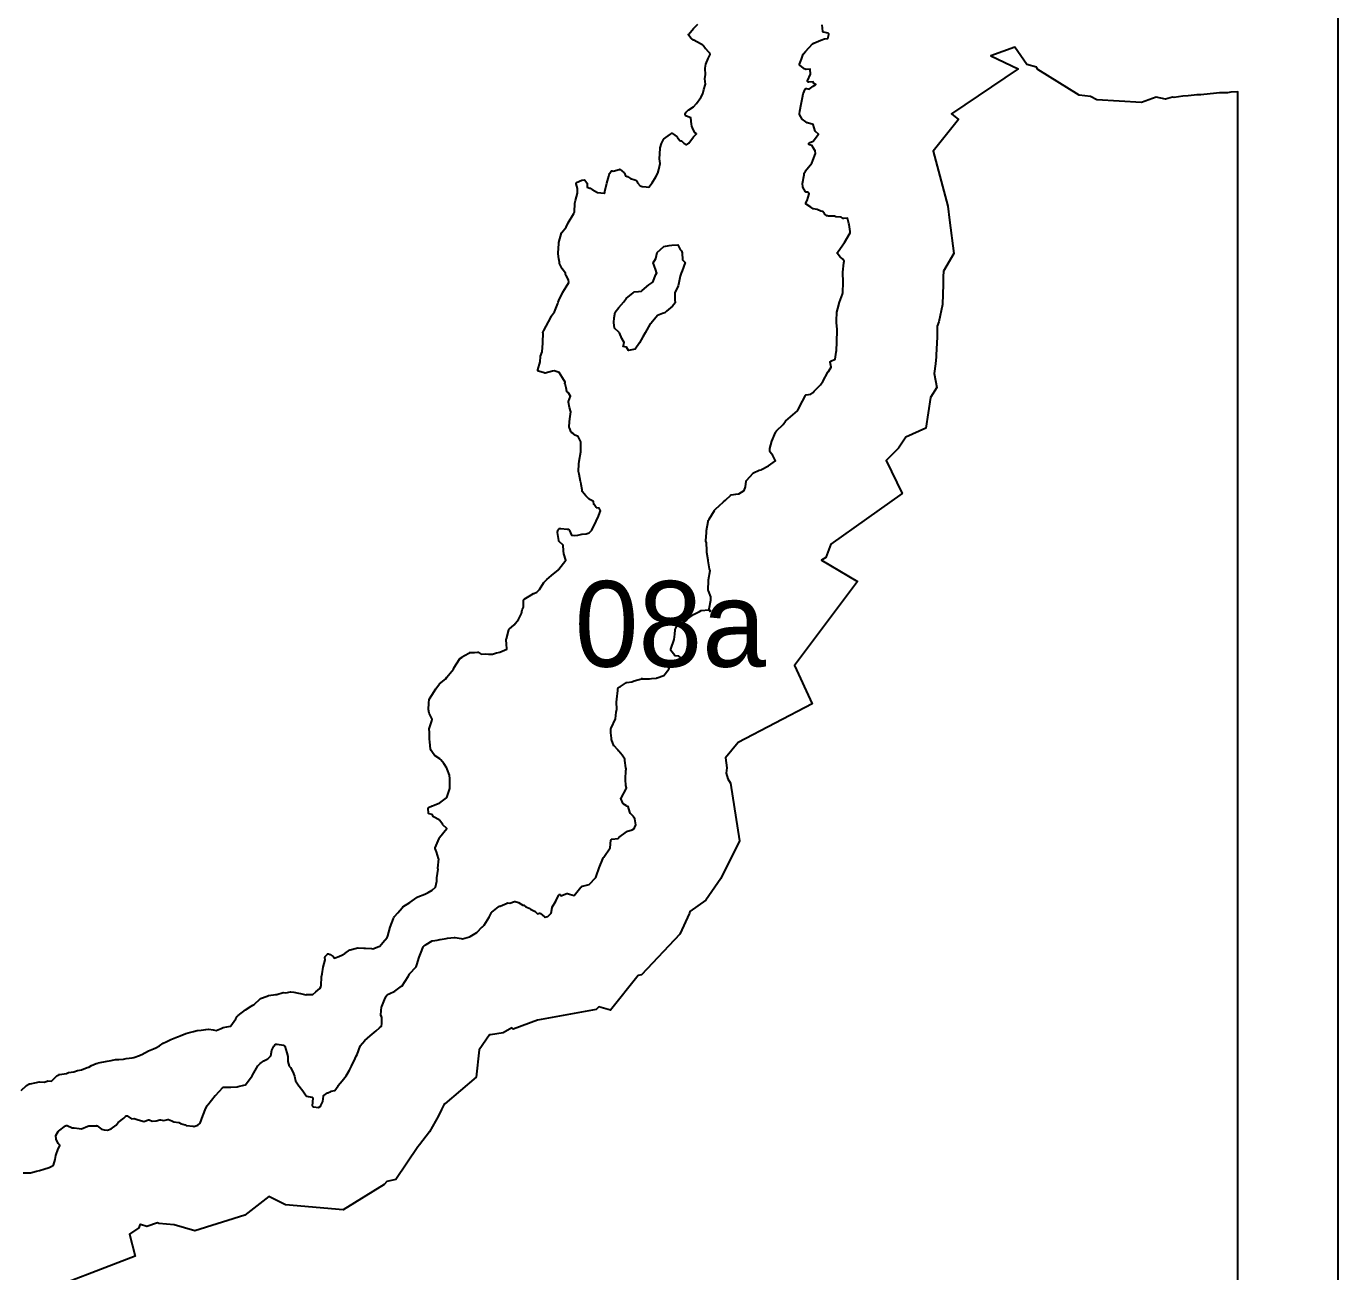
# Model space of a CAD drawing. Header units: millimetres. Extents: x 0 to 600, y 0 to 900.
# Drawn here: x 189 to 280.8, y 120.2 to 207.4 of the extents above; entities that cross this region are included whole.
import ezdxf
from ezdxf.enums import TextEntityAlignment as Align

# ---------------------------------------------------------------- set-up
doc = ezdxf.new("R2010")
doc.units = ezdxf.units.MM
doc.layers.add('CORTE', color=1, linetype='Continuous')
doc.layers.add('GRABADO', color=5, linetype='Continuous')

msp = doc.modelspace()

# ---------------------------------------------------------------- linework, layer by layer
at = {"layer": 'CORTE'}
for points in [[(280.825, 239.024), (280.825, 182.241), (280.825, 181.582), (280.825, 175.891), (280.825, 171.714), (280.825, 170.157), (280.825, 169.976), (280.825, 168.183), (280.825, 140.797), (280.825, 139.899), (280.825, 138.23), (280.825, 134.563), (280.825, 134.554), (280.825, 134.554), (280.825, 134.366), (280.825, 132.971), (280.825, 116.591)], [(188.689, 132.945), (189.057, 133.285), (189.062, 133.29), (189.069, 133.295), (189.223, 133.387), (189.228, 133.389), (189.232, 133.391), (189.242, 133.395), (189.322, 133.406), (189.765, 133.503), (189.951, 133.551), (189.96, 133.553), (189.972, 133.553), (190.295, 133.524), (190.509, 133.602), (190.514, 133.603), (190.518, 133.604), (190.526, 133.605), (190.533, 133.605), (190.8, 133.583), (191.203, 133.98), (191.209, 133.985), (191.218, 133.991), (191.319, 134.042), (191.323, 134.044), (191.33, 134.047), (191.335, 134.048), (191.38, 134.056), (191.854, 134.136), (191.994, 134.187), (191.999, 134.188), (192.003, 134.189), (192.378, 134.24), (192.627, 134.335), (192.633, 134.336), (192.898, 134.391), (193.301, 134.539), (193.411, 134.582), (193.614, 134.687), (193.616, 134.688), (193.936, 134.823), (193.94, 134.825), (194.071, 134.863), (194.074, 134.864), (194.473, 134.947), (194.695, 134.986), (194.996, 135.029), (195.296, 135.099), (195.3, 135.101), (195.312, 135.102), (195.317, 135.102), (195.529, 135.098), (195.858, 135.142), (196.044, 135.181), (196.449, 135.231), (196.56, 135.251), (196.96, 135.385), (197.071, 135.432), (197.124, 135.457), (197.59, 135.721), (197.596, 135.724), (197.944, 135.849), (198.111, 135.936), (198.356, 136.074), (198.634, 136.249), (198.833, 136.338), (199.159, 136.515), (199.163, 136.517), (199.631, 136.701), (199.632, 136.701), (199.688, 136.721), (199.806, 136.772), (199.807, 136.773), (200.208, 136.925), (200.209, 136.925), (200.373, 136.985), (200.377, 136.986), (200.745, 137.072), (201.013, 137.129), (201.017, 137.129), (201.273, 137.156), (201.6, 137.213), (201.603, 137.213), (201.803, 137.233), (201.809, 137.233), (201.814, 137.232), (202.129, 137.188), (202.132, 137.188), (202.324, 137.146), (202.679, 137.275), (202.825, 137.337), (202.832, 137.34), (203.337, 137.441), (203.349, 137.443), (203.37, 137.455), (203.707, 137.963), (203.813, 138.131), (203.816, 138.137), (203.824, 138.146), (203.828, 138.149), (203.85, 138.167), (203.876, 138.19), (203.877, 138.19), (204.375, 138.593), (204.379, 138.596), (204.791, 138.852), (204.897, 138.913), (204.898, 138.914), (204.982, 138.959), (205.415, 139.359), (205.42, 139.363), (205.427, 139.368), (205.431, 139.37), (205.436, 139.372), (205.909, 139.552), (205.958, 139.572), (205.959, 139.572), (205.986, 139.582), (205.991, 139.584), (205.998, 139.585), (206.504, 139.662), (206.51, 139.662), (206.515, 139.662), (206.578, 139.657), (207.014, 139.788), (207.02, 139.79), (207.03, 139.791), (207.036, 139.791), (207.202, 139.787), (207.546, 139.849), (207.547, 139.849), (207.556, 139.85), (207.773, 139.83), (207.778, 139.829), (208.096, 139.754), (208.227, 139.73), (208.23, 139.729), (208.599, 139.635), (208.657, 139.656), (208.661, 139.658), (208.67, 139.659), (208.676, 139.66), (208.68, 139.66), (209.097, 139.648), (209.311, 139.85), (209.592, 140.084), (209.667, 140.201), (209.675, 140.316), (209.696, 140.873), (209.696, 140.876), (209.697, 140.884), (209.745, 141.111), (209.824, 141.58), (209.824, 141.584), (209.962, 142.089), (209.945, 142.252), (209.944, 142.259), (209.945, 142.268), (209.945, 142.273), (209.947, 142.283), (209.95, 142.29), (209.953, 142.295), (209.957, 142.303), (209.962, 142.309), (210.114, 142.486), (210.116, 142.488), (210.123, 142.494), (210.133, 142.502), (210.14, 142.505), (210.15, 142.509), (210.165, 142.512), (210.18, 142.512), (210.19, 142.51), (210.196, 142.508), (210.304, 142.464), (210.31, 142.461), (210.314, 142.458), (210.518, 142.32), (210.522, 142.317), (210.525, 142.315), (210.622, 142.214), (210.671, 142.226), (210.912, 142.329), (211.183, 142.446), (211.335, 142.533), (211.699, 142.776), (211.705, 142.78), (211.714, 142.784), (212.157, 142.91), (212.251, 142.927), (212.257, 142.928), (212.266, 142.928), (212.677, 142.891), (212.773, 142.909), (212.783, 142.91), (213.201, 142.879), (213.206, 142.879), (213.301, 142.86), (213.716, 143.025), (213.719, 143.026), (213.788, 143.048), (213.992, 143.294), (213.993, 143.295), (214.297, 143.642), (214.331, 143.685), (214.355, 143.767), (214.514, 144.363), (214.515, 144.366), (214.738, 144.973), (214.776, 145.067), (214.777, 145.071), (214.782, 145.079), (214.817, 145.127), (214.819, 145.129), (215.045, 145.386), (215.344, 145.734), (215.393, 145.785), (215.396, 145.788), (215.401, 145.793), (215.88, 146.105), (216.374, 146.453), (216.397, 146.472), (216.402, 146.476), (216.412, 146.481), (216.445, 146.496), (216.446, 146.496), (216.937, 146.691), (217.168, 146.806), (217.448, 146.955), (217.686, 147.162), (217.772, 147.603), (217.776, 147.817), (217.776, 147.823), (217.88, 148.423), (217.85, 148.473), (217.847, 148.478), (217.843, 148.487), (217.84, 148.497), (217.839, 148.51), (217.907, 149.153), (217.896, 149.177), (217.894, 149.183), (217.764, 149.638), (217.664, 149.872), (217.66, 149.883), (217.658, 149.9), (217.66, 149.917), (217.663, 149.927), (217.941, 150.576), (217.949, 150.613), (217.953, 150.628), (217.962, 150.64), (218.471, 151.277), (218.19, 151.548), (218.186, 151.554), (217.969, 151.868), (217.965, 151.868), (217.962, 151.869), (217.949, 151.873), (217.94, 151.879), (217.938, 151.881), (217.884, 151.92), (217.578, 152.081), (217.573, 152.084), (217.566, 152.089), (217.557, 152.097), (217.553, 152.104), (217.446, 152.254), (217.242, 152.3), (217.231, 152.303), (217.218, 152.311), (217.21, 152.317), (217.205, 152.322), (217.201, 152.327), (217.198, 152.331), (217.194, 152.338), (217.189, 152.349), (217.188, 152.355), (217.187, 152.361), (217.16, 152.675), (217.16, 152.687), (217.163, 152.704), (217.169, 152.714), (217.173, 152.722), (217.18, 152.729), (217.185, 152.735), (217.19, 152.739), (217.194, 152.742), (217.2, 152.745), (217.46, 152.871), (217.465, 152.873), (217.587, 152.912), (217.976, 153.082), (218.45, 153.425), (218.468, 153.454), (218.677, 154.08), (218.677, 154.355), (218.687, 154.76), (218.669, 155.02), (218.496, 155.432), (218.494, 155.438), (218.489, 155.461), (218.471, 155.495), (218.274, 155.841), (218.056, 156.099), (218.015, 156.136), (217.99, 156.143), (217.983, 156.145), (217.976, 156.149), (217.654, 156.358), (217.652, 156.358), (217.64, 156.367), (217.632, 156.378), (217.429, 156.681), (217.383, 156.747), (217.346, 156.81), (217.341, 156.82), (217.338, 156.833), (217.279, 157.352), (217.269, 157.537), (217.251, 158.014), (217.244, 158.237), (217.245, 158.246), (217.246, 158.253), (217.419, 158.82), (217.451, 158.925), (217.447, 158.933), (217.423, 158.99), (217.243, 159.346), (217.241, 159.35), (217.236, 159.361), (217.185, 159.612), (217.183, 159.622), (217.219, 160.06), (217.219, 160.061), (217.245, 160.329), (217.246, 160.335), (217.248, 160.343), (217.251, 160.35), (217.254, 160.357), (217.428, 160.608), (217.697, 161.055), (217.955, 161.397), (217.958, 161.401), (217.963, 161.407), (218.403, 161.757), (218.471, 161.878), (218.472, 161.88), (218.476, 161.886), (218.933, 162.446), (218.996, 162.541), (219.356, 163.138), (219.359, 163.142), (219.365, 163.15), (219.371, 163.155), (219.538, 163.286), (219.543, 163.289), (219.715, 163.387), (220.068, 163.589), (220.072, 163.591), (220.082, 163.595), (220.096, 163.599), (220.422, 163.599), (220.619, 163.621), (220.628, 163.622), (220.636, 163.621), (220.64, 163.621), (220.646, 163.62), (220.655, 163.617), (220.662, 163.614), (220.888, 163.496), (221.149, 163.506), (221.155, 163.506), (221.384, 163.478), (221.661, 163.488), (221.962, 163.58), (221.965, 163.581), (222.173, 163.626), (222.673, 163.841), (222.644, 164.216), (222.628, 164.459), (222.626, 164.478), (222.626, 164.485), (222.627, 164.498), (222.628, 164.503), (222.629, 164.507), (222.647, 164.559), (222.816, 165.199), (222.819, 165.211), (222.829, 165.226), (222.836, 165.233), (223.188, 165.537), (223.501, 165.915), (223.693, 166.331), (223.753, 166.584), (223.754, 166.59), (223.83, 166.772), (223.851, 167.265), (223.851, 167.275), (223.857, 167.295), (223.864, 167.305), (223.87, 167.315), (223.88, 167.323), (223.885, 167.327), (224.248, 167.535), (224.552, 167.73), (224.556, 167.732), (224.767, 167.835), (224.95, 168.007), (225.269, 168.504), (225.273, 168.51), (225.463, 168.708), (225.807, 169), (226.291, 169.396), (226.315, 169.44), (226.319, 169.444), (226.801, 170.059), (226.675, 170.516), (226.636, 170.724), (226.635, 170.729), (226.621, 171.122), (226.339, 171.377), (226.335, 171.38), (226.33, 171.386), (226.321, 171.4), (226.315, 171.421), (226.315, 171.422), (226.31, 171.431), (226.305, 171.446), (226.223, 172.008), (226.223, 172.014), (226.223, 172.023), (226.237, 172.138), (226.238, 172.146), (226.242, 172.158), (226.249, 172.169), (226.32, 172.26), (226.323, 172.264), (226.33, 172.27), (226.335, 172.274), (226.346, 172.282), (226.359, 172.286), (226.369, 172.288), (226.387, 172.288), (226.395, 172.286), (226.445, 172.274), (226.904, 172.247), (226.936, 172.246), (226.944, 172.246), (226.959, 172.242), (226.965, 172.239), (226.971, 172.237), (226.977, 172.233), (227.043, 172.187), (227.047, 172.184), (227.054, 172.178), (227.061, 172.17), (227.067, 172.161), (227.07, 172.153), (227.19, 171.813), (227.422, 171.796), (227.653, 171.825), (227.934, 171.877), (227.936, 171.877), (228.238, 171.914), (228.428, 171.98), (228.612, 172.169), (228.926, 172.796), (228.958, 172.856), (229.051, 173.021), (229.237, 173.509), (229.134, 173.7), (228.976, 173.73), (228.971, 173.731), (228.965, 173.733), (228.96, 173.735), (228.949, 173.741), (228.938, 173.751), (228.934, 173.756), (228.779, 173.961), (228.777, 173.964), (228.77, 173.974), (228.766, 173.989), (228.74, 174.163), (228.536, 174.285), (228.428, 174.351), (228.421, 174.356), (228.204, 174.562), (228.2, 174.565), (227.959, 174.858), (227.955, 174.864), (227.949, 174.876), (227.946, 174.885), (227.945, 174.892), (227.937, 174.981), (227.873, 175.367), (227.844, 175.547), (227.837, 175.583), (227.727, 176.082), (227.684, 176.277), (227.683, 176.279), (227.682, 176.29), (227.718, 176.787), (227.718, 176.789), (227.746, 176.992), (227.746, 176.993), (227.847, 177.658), (227.85, 177.685), (227.85, 178.332), (227.843, 178.347), (227.675, 178.728), (227.392, 178.85), (227.383, 178.855), (227.373, 178.863), (227.369, 178.867), (227.312, 178.933), (227.202, 179.01), (227.194, 179.016), (227.185, 179.027), (227.181, 179.033), (227.178, 179.039), (227.054, 179.337), (227.053, 179.34), (227.048, 179.355), (227.048, 179.368), (227.067, 179.771), (227.1, 180.132), (227.1, 180.134), (227.147, 180.456), (227.069, 180.744), (227.068, 180.745), (226.981, 181.138), (226.98, 181.146), (226.98, 181.164), (226.983, 181.177), (227.125, 181.554), (226.965, 181.795), (226.897, 181.84), (226.886, 181.849), (226.877, 181.862), (226.875, 181.865), (226.872, 181.87), (226.868, 181.882), (226.828, 182.139), (226.747, 182.41), (226.745, 182.416), (226.743, 182.434), (226.753, 182.525), (226.56, 182.824), (226.559, 182.825), (226.344, 183.197), (226.343, 183.199), (226.338, 183.207), (225.981, 183.325), (225.877, 183.291), (225.873, 183.29), (225.349, 183.169), (225.337, 183.168), (225.324, 183.169), (225.309, 183.172), (225.298, 183.178), (224.884, 183.295), (224.872, 183.3), (224.858, 183.309), (224.844, 183.323), (224.837, 183.339), (224.835, 183.346), (224.832, 183.358), (224.832, 183.373), (224.834, 183.384), (224.999, 183.947), (225.029, 184.333), (225.031, 184.34), (225.032, 184.346), (225.141, 184.644), (225.204, 185.253), (225.201, 185.32), (225.201, 185.322), (225.21, 185.948), (225.2, 186.01), (225.2, 186.024), (225.203, 186.039), (225.207, 186.049), (225.258, 186.146), (225.258, 186.147), (225.595, 186.745), (225.789, 187.157), (225.792, 187.163), (225.795, 187.167), (226.003, 187.443), (226.234, 188.027), (226.267, 188.124), (226.307, 188.242), (226.308, 188.246), (226.598, 188.83), (226.6, 188.833), (226.837, 189.196), (227.005, 189.507), (226.997, 189.695), (226.833, 190.002), (226.791, 190.1), (226.789, 190.105), (226.777, 190.15), (226.548, 190.451), (226.543, 190.458), (226.369, 190.846), (226.365, 190.855), (226.363, 190.868), (226.355, 190.934), (226.306, 191.167), (226.305, 191.17), (226.263, 191.509), (226.262, 191.512), (226.26, 191.571), (226.26, 191.575), (226.303, 192.218), (226.303, 192.221), (226.312, 192.278), (226.314, 192.294), (226.315, 192.299), (226.511, 192.985), (226.513, 192.99), (226.515, 192.995), (226.519, 193.003), (226.524, 193.009), (226.837, 193.375), (226.972, 193.688), (226.974, 193.692), (227.359, 194.341), (227.363, 194.347), (227.395, 194.384), (227.403, 194.431), (227.442, 195.048), (227.442, 195.055), (227.49, 195.248), (227.615, 195.75), (227.625, 196.096), (227.52, 196.414), (227.518, 196.421), (227.517, 196.435), (227.518, 196.444), (227.519, 196.452), (227.522, 196.462), (227.526, 196.471), (227.533, 196.482), (227.543, 196.492), (227.553, 196.499), (227.56, 196.502), (227.919, 196.668), (227.93, 196.672), (228.077, 196.689), (228.086, 196.689), (228.1, 196.687), (228.112, 196.683), (228.123, 196.677), (228.132, 196.669), (228.137, 196.665), (228.14, 196.661), (228.274, 196.482), (228.277, 196.478), (228.284, 196.465), (228.288, 196.456), (228.29, 196.445), (228.3, 196.168), (228.493, 196.111), (228.501, 196.108), (228.646, 196.023), (228.647, 196.023), (229.009, 195.809), (229.011, 195.808), (229.484, 195.762), (229.488, 195.762), (229.499, 195.76), (229.506, 195.756), (229.51, 195.754), (229.527, 195.773), (229.538, 195.877), (229.538, 195.881), (229.662, 196.453), (229.663, 196.456), (229.817, 196.952), (229.866, 197.146), (229.867, 197.153), (229.874, 197.169), (229.981, 197.302), (229.987, 197.309), (229.997, 197.316), (230.008, 197.323), (230.027, 197.328), (230.043, 197.328), (230.051, 197.327), (230.055, 197.326), (230.116, 197.311), (230.536, 197.426), (230.542, 197.428), (230.557, 197.43), (230.564, 197.43), (230.573, 197.429), (230.585, 197.426), (230.595, 197.422), (230.601, 197.418), (230.608, 197.414), (230.711, 197.321), (230.881, 197.186), (230.889, 197.179), (230.895, 197.171), (230.899, 197.164), (230.902, 197.158), (230.976, 196.974), (231.107, 196.938), (231.112, 196.936), (231.119, 196.933), (231.338, 196.796), (231.628, 196.691), (231.632, 196.69), (231.743, 196.636), (231.749, 196.633), (231.757, 196.627), (231.766, 196.619), (231.77, 196.613), (231.775, 196.604), (231.823, 196.476), (232.009, 196.284), (232.148, 196.233), (232.421, 196.193), (232.616, 196.188), (232.841, 196.478), (233.11, 196.902), (233.246, 197.156), (233.314, 197.428), (233.4, 197.828), (233.369, 198.168), (233.368, 198.174), (233.389, 198.521), (233.395, 198.915), (233.396, 198.923), (233.398, 198.931), (233.502, 199.233), (233.503, 199.237), (233.632, 199.514), (233.635, 199.519), (233.637, 199.523), (233.64, 199.527), (233.643, 199.529), (233.648, 199.535), (234.124, 199.901), (234.174, 199.942), (234.181, 199.948), (234.197, 199.956), (234.214, 199.959), (234.225, 199.959), (234.241, 199.957), (234.258, 199.949), (234.265, 199.944), (234.585, 199.694), (234.59, 199.689), (234.596, 199.683), (234.784, 199.438), (234.859, 199.429), (234.866, 199.428), (234.879, 199.424), (234.885, 199.421), (234.892, 199.417), (234.897, 199.413), (235.07, 199.271), (235.214, 199.158), (235.253, 199.141), (235.403, 199.265), (235.73, 199.7), (235.733, 199.704), (235.736, 199.707), (235.944, 199.905), (235.842, 199.993), (235.836, 200), (235.831, 200.007), (235.828, 200.011), (235.721, 200.212), (235.62, 200.442), (235.616, 200.451), (235.594, 200.592), (235.552, 201.023), (235.237, 201.146), (235.226, 201.151), (235.215, 201.16), (235.208, 201.168), (235.202, 201.177), (235.175, 201.226), (235.155, 201.261), (235.152, 201.268), (235.147, 201.282), (235.146, 201.297), (235.147, 201.311), (235.152, 201.326), (235.201, 201.418), (235.207, 201.427), (235.215, 201.435), (235.397, 201.593), (235.402, 201.596), (235.74, 201.806), (235.947, 202.038), (236.247, 202.454), (236.38, 202.713), (236.465, 203.006), (236.58, 203.386), (236.527, 203.755), (236.526, 203.76), (236.526, 203.769), (236.527, 203.775), (236.575, 204.079), (236.557, 204.498), (236.557, 204.504), (236.557, 204.51), (236.602, 204.783), (236.603, 204.791), (236.765, 205.191), (236.767, 205.194), (236.909, 205.469), (236.874, 205.561), (236.793, 205.644), (236.792, 205.644), (236.591, 205.863), (236.588, 205.867), (236.414, 206.109), (236.345, 206.175), (236.3, 206.179), (236.294, 206.18), (236.287, 206.182), (236.278, 206.186), (235.96, 206.366), (235.754, 206.466), (235.749, 206.469), (235.746, 206.471), (235.587, 206.584), (235.579, 206.591), (235.409, 206.808), (235.407, 206.811), (235.401, 206.821), (235.396, 206.836), (235.395, 206.844), (235.394, 206.853), (235.395, 206.862), (235.396, 206.871), (235.399, 206.881), (235.401, 206.884), (235.406, 206.894), (235.732, 207.293), (235.734, 207.296), (236.046, 207.6)], [(273.825, 119.658), (273.825, 121.315), (273.825, 125.158), (273.825, 127.059), (273.825, 127.068), (273.825, 128.059), (273.825, 129.061), (273.825, 130.393), (273.825, 148.957), (273.825, 150.538), (273.825, 150.748), (273.825, 150.761), (273.825, 154.918), (273.825, 156.809), (273.825, 157.827), (273.825, 188.864), (273.825, 190.896), (273.825, 191.102), (273.825, 192.866), (273.825, 197.599), (273.825, 202.86), (273.333, 202.84), (273.117, 202.794), (272.556, 202.794), (272.339, 202.751), (271.245, 202.645), (270.955, 202.637), (270.775, 202.632), (270.364, 202.576), (269.972, 202.562), (269.374, 202.459), (269.267, 202.469), (268.771, 202.341), (268.113, 202.474), (267.094, 202.115), (263.969, 202.303), (263.514, 202.521), (262.716, 202.611), (259.834, 204.425), (259.739, 204.582), (259.062, 204.768), (258.224, 205.976), (256.554, 205.364), (258.455, 204.475), (253.785, 201.323), (254.283, 200.914), (252.499, 198.689), (253.545, 194.859), (253.648, 193.869), (253.945, 191.529), (253.24, 190.307), (253.236, 190.262), (253.206, 189.954), (253.215, 189.675), (253.216, 189.397), (253.172, 187.959), (252.916, 186.759), (252.801, 186.444), (252.793, 185.825), (252.764, 185.133), (252.754, 184.974), (252.728, 184.313), (252.684, 183.808), (252.581, 183.128), (252.769, 182.143), (252.329, 181.461), (252.003, 179.305), (250.587, 178.673), (250.088, 177.901), (249.229, 177.046), (250.346, 174.743), (245.342, 171.179), (244.995, 170.257), (244.691, 170.069), (247.213, 168.564), (242.796, 162.695), (244.038, 160.009), (238.862, 157.311), (237.977, 156.223), (238.066, 155.534), (238.027, 155.149), (238.131, 154.758), (238.321, 154.452), (238.964, 150.41), (237.65, 147.775), (236.61, 146.253), (235.489, 145.47), (235.451, 145.353), (234.775, 143.891), (232.089, 141.034), (231.869, 140.983), (229.926, 138.564), (229.116, 138.8), (228.933, 138.62), (224.832, 137.856), (223.111, 137.234), (223.022, 137.319), (222.426, 136.98), (221.527, 136.841), (221.469, 136.825), (220.748, 135.774), (220.518, 133.882), (218.326, 132.013), (218.299, 131.989), (218.112, 131.617), (217.901, 131.155), (217.263, 130.053), (216.555, 129.139), (216.436, 129.005), (214.913, 126.702), (214.279, 126.566), (214.085, 126.358), (211.221, 124.579), (207.178, 124.929), (206.028, 125.518), (204.341, 124.218), (200.848, 123.116), (199.395, 123.537), (198.323, 123.638), (198.227, 123.685), (197.481, 123.422), (197.032, 123.554), (196.992, 123.54), (196.923, 123.314), (196.275, 122.874), (196.664, 121.341), (189.503, 118.578)]]:
    msp.add_lwpolyline(points, dxfattribs=at)
at = {"layer": 'GRABADO'}
for points in [[(280.825, 212.226), (280.825, 204.797), (280.825, 204.049), (280.825, 197.599), (280.825, 192.866), (280.825, 191.102), (280.825, 190.896), (280.825, 188.864), (280.825, 157.827), (280.825, 156.809), (280.825, 154.918), (280.825, 150.761), (280.825, 150.748), (280.825, 150.748), (280.825, 150.538), (280.825, 148.957), (280.825, 130.393), (280.825, 129.061), (280.825, 128.059), (280.825, 127.068), (280.825, 127.059), (280.825, 127.059), (280.825, 125.158), (280.825, 121.315), (280.825, 119.658)], [(188.834, 127.177), (189.261, 127.163), (189.329, 127.163), (189.764, 127.292), (189.767, 127.293), (189.977, 127.336), (190.283, 127.424), (190.644, 127.538), (190.789, 127.614), (190.949, 127.722), (191.067, 128.108), (191.121, 128.386), (191.122, 128.391), (191.28, 128.844), (191.282, 128.849), (191.399, 129.074), (191.381, 129.15), (191.303, 129.213), (191.3, 129.215), (191.292, 129.223), (191.286, 129.232), (191.285, 129.235), (191.137, 129.532), (191.134, 129.54), (191.132, 129.547), (191.131, 129.553), (191.115, 129.756), (191.115, 129.767), (191.117, 129.775), (191.119, 129.784), (191.124, 129.794), (191.287, 130.077), (191.289, 130.08), (191.293, 130.086), (191.301, 130.094), (191.306, 130.097), (191.789, 130.459), (191.792, 130.461), (191.834, 130.485), (191.84, 130.489), (191.85, 130.493), (191.855, 130.494), (191.861, 130.496), (191.869, 130.496), (191.875, 130.496), (191.884, 130.496), (191.891, 130.494), (191.897, 130.493), (191.903, 130.49), (192.267, 130.332), (192.398, 130.325), (192.401, 130.325), (192.745, 130.285), (192.747, 130.285), (192.911, 130.254), (193.348, 130.438), (193.351, 130.44), (193.42, 130.463), (193.428, 130.465), (193.434, 130.466), (193.438, 130.466), (193.91, 130.466), (193.952, 130.475), (193.958, 130.476), (193.962, 130.476), (193.97, 130.476), (193.978, 130.475), (193.984, 130.474), (193.991, 130.472), (193.998, 130.468), (194.006, 130.464), (194.01, 130.461), (194.305, 130.232), (194.5, 130.173), (194.724, 130.162), (194.975, 130.248), (195.325, 130.508), (195.48, 130.691), (195.861, 131.011), (196.004, 131.15), (196.008, 131.154), (196.016, 131.159), (196.022, 131.163), (196.026, 131.165), (196.031, 131.167), (196.041, 131.17), (196.05, 131.171), (196.056, 131.171), (196.063, 131.17), (196.069, 131.17), (196.077, 131.168), (196.085, 131.165), (196.091, 131.162), (196.095, 131.16), (196.4, 130.962), (196.573, 130.978), (196.578, 130.978), (196.588, 130.978), (196.596, 130.976), (196.877, 130.894), (197.123, 130.822), (197.282, 130.775), (197.602, 130.888), (197.606, 130.889), (197.613, 130.89), (197.622, 130.891), (197.627, 130.891), (197.635, 130.89), (197.643, 130.889), (197.651, 130.886), (197.843, 130.798), (198.135, 130.807), (198.4, 130.888), (198.405, 130.889), (198.41, 130.89), (198.419, 130.89), (198.426, 130.89), (198.431, 130.889), (198.667, 130.844), (198.947, 130.917), (198.954, 130.919), (198.964, 130.919), (198.976, 130.919), (198.986, 130.916), (198.991, 130.914), (199.224, 130.815), (199.376, 130.741), (199.725, 130.693), (199.73, 130.692), (199.74, 130.689), (199.747, 130.687), (199.754, 130.683), (199.759, 130.68), (199.83, 130.628), (200.161, 130.524), (200.245, 130.494), (200.249, 130.492), (200.259, 130.486), (200.707, 130.444), (200.715, 130.443), (200.721, 130.441), (200.761, 130.429), (201.052, 130.52), (201.221, 130.65), (201.402, 131.16), (201.402, 131.161), (201.608, 131.698), (201.61, 131.702), (201.696, 131.875), (201.699, 131.881), (201.705, 131.889), (201.749, 131.941), (202.265, 132.578), (202.268, 132.581), (202.271, 132.586), (202.281, 132.598), (202.282, 132.598), (202.798, 133.157), (202.804, 133.162), (202.812, 133.168), (202.82, 133.173), (202.829, 133.176), (202.834, 133.178), (202.841, 133.179), (202.85, 133.18), (202.854, 133.18), (203.266, 133.163), (203.37, 133.17), (203.807, 133.199), (203.881, 133.216), (204.26, 133.304), (204.376, 133.338), (204.849, 133.967), (204.878, 134.019), (205.239, 134.659), (205.242, 134.663), (205.248, 134.671), (205.418, 134.824), (205.421, 134.826), (205.67, 135.008), (205.946, 135.161), (206.166, 135.354), (206.235, 135.751), (206.235, 135.755), (206.238, 135.765), (206.24, 135.769), (206.36, 136.039), (206.362, 136.044), (206.367, 136.052), (206.454, 136.161), (206.456, 136.164), (206.465, 136.172), (206.475, 136.179), (206.48, 136.181), (206.487, 136.184), (206.495, 136.186), (206.5, 136.187), (206.505, 136.188), (206.591, 136.192), (206.601, 136.192), (207.052, 136.102), (207.058, 136.101), (207.061, 136.1), (207.069, 136.097), (207.075, 136.092), (207.089, 136.084), (207.094, 136.079), (207.098, 136.076), (207.116, 136.056), (207.122, 136.048), (207.126, 136.04), (207.128, 136.034), (207.285, 135.58), (207.286, 135.576), (207.341, 135.328), (207.342, 135.321), (207.358, 134.963), (207.449, 134.653), (207.528, 134.541), (207.529, 134.54), (207.621, 134.396), (207.624, 134.392), (207.748, 134.125), (207.749, 134.123), (207.82, 133.95), (207.821, 133.943), (207.892, 133.611), (208.108, 133.273), (208.119, 133.259), (208.132, 133.247), (208.136, 133.243), (208.399, 132.925), (208.638, 132.576), (208.642, 132.568), (208.644, 132.564), (208.647, 132.555), (208.649, 132.542), (208.649, 132.532), (209.034, 132.467), (209.045, 132.465), (209.055, 132.459), (209.064, 132.454), (209.07, 132.448), (209.075, 132.444), (209.08, 132.438), (209.083, 132.433), (209.085, 132.428), (209.09, 132.418), (209.094, 132.401), (209.094, 132.391), (209.057, 131.866), (209.104, 131.807), (209.147, 131.785), (209.506, 131.754), (209.601, 131.813), (209.668, 131.885), (209.803, 132.165), (209.841, 132.545), (209.842, 132.55), (209.844, 132.559), (209.848, 132.568), (209.85, 132.573), (209.853, 132.577), (209.857, 132.582), (209.861, 132.588), (209.868, 132.595), (210.131, 132.781), (210.136, 132.784), (210.139, 132.786), (210.348, 132.879), (210.353, 132.88), (210.359, 132.882), (210.649, 132.943), (210.868, 133.275), (210.871, 133.279), (211.159, 133.604), (211.441, 133.968), (211.673, 134.369), (211.799, 134.646), (211.8, 134.648), (212.067, 135.176), (212.137, 135.345), (212.193, 135.468), (212.407, 136.038), (212.41, 136.044), (212.415, 136.052), (212.418, 136.056), (212.729, 136.437), (212.734, 136.442), (213.099, 136.761), (213.101, 136.763), (213.261, 136.884), (213.526, 137.115), (213.756, 137.315), (213.756, 137.316), (213.898, 137.437), (213.921, 137.622), (213.921, 138.075), (213.863, 138.189), (213.861, 138.192), (213.858, 138.201), (213.855, 138.21), (213.854, 138.219), (213.854, 138.227), (213.911, 138.791), (213.911, 138.8), (213.916, 138.814), (214.121, 139.293), (214.198, 139.505), (214.2, 139.511), (214.205, 139.52), (214.208, 139.525), (214.211, 139.529), (214.3, 139.634), (214.306, 139.64), (214.313, 139.645), (214.32, 139.649), (214.436, 139.702), (214.838, 139.896), (215.302, 140.236), (215.343, 140.27), (215.781, 140.908), (215.854, 141.077), (215.856, 141.081), (215.862, 141.091), (215.867, 141.097), (216.32, 141.606), (216.374, 141.737), (216.536, 142.281), (216.536, 142.284), (216.719, 142.745), (216.81, 142.985), (216.812, 142.99), (216.815, 142.995), (216.82, 143.001), (216.824, 143.006), (216.917, 143.099), (216.922, 143.103), (216.926, 143.106), (216.931, 143.109), (216.938, 143.112), (217.029, 143.148), (217.451, 143.411), (217.457, 143.415), (217.466, 143.418), (217.471, 143.419), (217.477, 143.421), (217.809, 143.469), (217.996, 143.51), (217.998, 143.511), (218.418, 143.584), (218.421, 143.585), (218.529, 143.596), (218.994, 143.645), (219.057, 143.648), (219.063, 143.648), (219.069, 143.647), (219.48, 143.574), (219.576, 143.564), (220.068, 143.698), (220.069, 143.698), (220.076, 143.7), (220.083, 143.7), (220.107, 143.714), (220.58, 144.009), (220.959, 144.398), (220.962, 144.401), (221.093, 144.51), (221.443, 145.075), (221.608, 145.404), (221.611, 145.41), (221.615, 145.414), (221.618, 145.418), (221.623, 145.424), (222.094, 145.793), (222.097, 145.795), (222.155, 145.832), (222.16, 145.836), (222.169, 145.84), (222.206, 145.853), (222.689, 146.061), (222.695, 146.063), (222.705, 146.066), (222.715, 146.067), (222.721, 146.067), (222.894, 146.057), (223.215, 146.174), (223.221, 146.176), (223.234, 146.179), (223.246, 146.179), (223.255, 146.178), (223.264, 146.176), (223.489, 146.093), (223.494, 146.091), (223.499, 146.088), (223.784, 145.912), (223.843, 145.915), (223.849, 145.915), (223.858, 145.914), (223.866, 145.912), (223.873, 145.909), (223.886, 145.902), (223.895, 145.895), (223.998, 145.797), (224.24, 145.7), (224.246, 145.698), (224.253, 145.693), (224.258, 145.69), (224.328, 145.629), (224.618, 145.499), (224.627, 145.494), (224.634, 145.488), (224.829, 145.296), (224.962, 145.344), (224.966, 145.345), (224.973, 145.347), (224.982, 145.348), (224.991, 145.348), (225.003, 145.346), (225.012, 145.344), (225.019, 145.341), (225.027, 145.336), (225.033, 145.332), (225.301, 145.099), (225.347, 145.072), (225.54, 145.108), (225.785, 145.35), (225.85, 145.749), (225.854, 145.762), (225.858, 145.771), (226.104, 146.186), (226.227, 146.457), (226.228, 146.459), (226.312, 146.62), (226.314, 146.624), (226.322, 146.635), (226.329, 146.642), (226.334, 146.646), (226.34, 146.65), (226.349, 146.655), (226.364, 146.659), (226.378, 146.661), (226.393, 146.659), (226.401, 146.657), (226.408, 146.655), (226.418, 146.649), (226.428, 146.642), (226.437, 146.633), (226.444, 146.623), (226.449, 146.611), (226.461, 146.57), (226.879, 146.72), (226.888, 146.722), (226.897, 146.723), (226.909, 146.723), (227.057, 146.691), (227.06, 146.69), (227.397, 146.592), (227.86, 147.168), (227.861, 147.17), (227.89, 147.202), (227.893, 147.206), (227.902, 147.213), (227.954, 147.246), (227.96, 147.25), (227.965, 147.251), (227.971, 147.253), (228.43, 147.362), (228.898, 147.859), (228.922, 147.912), (229.126, 148.537), (229.395, 149.168), (229.426, 149.234), (229.427, 149.238), (229.433, 149.249), (229.441, 149.258), (229.458, 149.274), (229.9, 149.927), (229.964, 150.471), (229.966, 150.479), (229.972, 150.494), (229.981, 150.507), (229.987, 150.513), (229.992, 150.517), (229.996, 150.52), (230.001, 150.523), (230.011, 150.528), (230.02, 150.53), (230.027, 150.532), (230.459, 150.572), (230.5, 150.605), (230.508, 150.623), (230.51, 150.63), (230.518, 150.641), (230.524, 150.649), (231.038, 151.058), (231.042, 151.061), (231.049, 151.066), (231.059, 151.069), (231.44, 151.181), (231.552, 151.259), (231.599, 151.327), (231.698, 151.527), (231.63, 151.957), (231.593, 152.016), (231.591, 152.02), (231.545, 152.117), (231.323, 152.325), (231.319, 152.331), (231.314, 152.337), (231.309, 152.348), (231.213, 152.657), (231.168, 152.811), (231.055, 152.847), (231.045, 152.852), (231.04, 152.856), (230.817, 153.017), (230.815, 153.019), (230.804, 153.028), (230.797, 153.038), (230.794, 153.044), (230.666, 153.341), (230.662, 153.348), (230.659, 153.363), (230.659, 153.373), (230.659, 153.384), (230.662, 153.394), (230.665, 153.403), (231.018, 154.065), (231.02, 154.068), (231.023, 154.074), (231.027, 154.078), (231.05, 154.103), (231.056, 154.131), (231.012, 154.294), (231.01, 154.3), (230.976, 154.705), (230.974, 154.713), (230.98, 154.768), (231.009, 155.315), (231.009, 155.317), (231.021, 155.437), (231.021, 155.438), (231.018, 155.449), (231.017, 155.454), (231.009, 155.528), (230.928, 156.039), (230.928, 156.129), (230.739, 156.424), (230.502, 156.705), (230.499, 156.709), (230.467, 156.759), (230.437, 156.796), (230.186, 157.061), (230.182, 157.064), (230.173, 157.077), (230.001, 157.515), (229.998, 157.525), (229.996, 157.536), (229.996, 157.548), (230.009, 157.607), (229.963, 157.979), (229.946, 158.21), (229.946, 158.245), (229.949, 158.256), (229.967, 158.311), (229.969, 158.316), (230.276, 158.95), (230.324, 159.419), (230.368, 159.629), (230.339, 160.122), (230.339, 160.129), (230.34, 160.134), (230.367, 160.328), (230.439, 160.952), (230.433, 161.009), (230.433, 161.018), (230.434, 161.027), (230.437, 161.039), (230.442, 161.048), (230.443, 161.051), (230.498, 161.143), (230.503, 161.15), (230.51, 161.157), (230.514, 161.161), (230.523, 161.167), (230.625, 161.213), (231.043, 161.498), (231.047, 161.501), (231.058, 161.507), (231.071, 161.51), (231.416, 161.551), (231.581, 161.614), (231.584, 161.615), (232.102, 161.769), (232.108, 161.771), (232.121, 161.773), (232.139, 161.771), (232.143, 161.769), (232.647, 161.769), (232.653, 161.768), (232.655, 161.768), (232.788, 161.782), (233.152, 161.811), (233.179, 161.826), (233.182, 161.828), (233.186, 161.829), (233.652, 161.999), (234.011, 162.44), (234.149, 162.816), (234.151, 162.826), (234.161, 162.84), (234.168, 162.849), (234.177, 162.855), (234.183, 162.859), (234.194, 162.865), (234.203, 162.867), (234.207, 162.868), (234.212, 162.869), (234.508, 162.894), (234.7, 163.035), (234.705, 163.038), (234.882, 163.13), (234.829, 163.245), (234.713, 163.34), (234.47, 163.365), (234.466, 163.365), (234.456, 163.367), (234.445, 163.372), (234.44, 163.375), (234.436, 163.377), (234.431, 163.381), (234.424, 163.388), (234.159, 163.735), (234.154, 163.742), (234.148, 163.755), (234.145, 163.763), (234.143, 163.774), (234.142, 163.782), (234.142, 163.796), (234.143, 163.805), (234.145, 163.813), (234.147, 163.819), (234.149, 163.823), (234.151, 163.828), (234.396, 164.502), (234.434, 164.876), (234.46, 165.188), (234.461, 165.197), (234.466, 165.209), (234.676, 165.621), (234.679, 165.627), (234.685, 165.634), (234.691, 165.642), (234.703, 165.651), (234.713, 165.656), (234.72, 165.659), (235.098, 165.764), (235.217, 165.845), (235.299, 165.929), (235.303, 165.933), (235.736, 166.262), (235.74, 166.267), (236.15, 166.475), (236.151, 166.476), (236.282, 166.537), (236.29, 166.54), (236.3, 166.542), (236.304, 166.542), (236.787, 166.592), (236.795, 166.593), (236.808, 166.592), (236.819, 166.589), (236.825, 166.586), (236.829, 166.585), (236.839, 166.579), (236.851, 166.569), (236.863, 166.552), (236.867, 166.539), (236.869, 166.533), (236.879, 166.475), (236.934, 166.548), (236.858, 166.593), (236.853, 166.596), (236.846, 166.602), (236.835, 166.616), (236.83, 166.627), (236.826, 166.637), (236.824, 166.651), (236.824, 166.66), (236.825, 166.667), (236.945, 167.271), (236.945, 167.497), (236.789, 167.922), (236.783, 167.93), (236.778, 167.938), (236.775, 167.945), (236.773, 167.95), (236.771, 167.961), (236.77, 167.972), (236.793, 168.647), (236.788, 168.673), (236.786, 168.68), (236.786, 168.694), (236.787, 168.7), (236.894, 169.339), (236.854, 169.442), (236.852, 169.448), (236.851, 169.455), (236.766, 170.027), (236.764, 170.033), (236.764, 170.049), (236.765, 170.051), (236.762, 170.062), (236.762, 170.064), (236.666, 170.599), (236.665, 170.605), (236.662, 170.735), (236.656, 171.279), (236.607, 171.402), (236.604, 171.409), (236.601, 171.424), (236.601, 171.434), (236.644, 171.975), (236.642, 172.129), (236.643, 172.134), (236.643, 172.137), (236.76, 172.777), (236.77, 172.834), (236.772, 172.842), (236.774, 172.848), (236.777, 172.855), (236.832, 172.941), (237.201, 173.553), (237.203, 173.556), (237.208, 173.563), (237.299, 173.662), (237.301, 173.664), (237.536, 173.875), (237.831, 174.14), (237.988, 174.265), (238.35, 174.623), (238.352, 174.625), (238.361, 174.633), (238.374, 174.639), (238.385, 174.643), (238.701, 174.693), (238.9, 174.717), (239.283, 174.954), (239.375, 175.198), (239.433, 175.608), (239.434, 175.616), (239.438, 175.627), (239.441, 175.632), (239.446, 175.642), (239.451, 175.648), (239.917, 176.168), (239.92, 176.171), (239.927, 176.177), (239.936, 176.183), (240.337, 176.362), (240.343, 176.364), (240.467, 176.398), (240.502, 176.416), (240.977, 176.664), (241.465, 177.012), (241.283, 177.388), (241.103, 177.638), (241.099, 177.643), (241.092, 177.657), (241.09, 177.67), (241.089, 177.678), (241.089, 177.886), (241.218, 178.397), (241.219, 178.402), (241.47, 179.013), (241.473, 179.02), (241.538, 179.116), (241.543, 179.122), (242.005, 179.572), (242.177, 179.809), (242.181, 179.814), (242.188, 179.821), (242.537, 180.108), (243.009, 180.51), (243.043, 180.563), (243.366, 181.188), (243.565, 181.601), (243.568, 181.607), (243.573, 181.613), (243.58, 181.62), (243.585, 181.624), (243.594, 181.631), (243.604, 181.635), (243.61, 181.637), (243.617, 181.639), (243.943, 181.682), (244.102, 181.813), (244.185, 181.901), (244.618, 182.333), (244.779, 182.582), (245.135, 183.239), (245.139, 183.245), (245.143, 183.25), (245.175, 183.285), (245.369, 183.584), (245.304, 183.921), (245.303, 183.928), (245.303, 183.937), (245.304, 183.942), (245.306, 183.954), (245.311, 183.965), (245.314, 183.972), (245.32, 183.98), (245.331, 183.992), (245.343, 183.999), (245.346, 184.001), (245.654, 184.136), (245.73, 184.636), (245.74, 184.756), (245.763, 185.326), (245.773, 185.493), (245.795, 186.019), (245.797, 186.213), (245.746, 186.707), (245.746, 186.712), (245.75, 186.851), (245.769, 187.412), (245.77, 187.421), (245.837, 187.674), (245.962, 188.122), (245.963, 188.125), (246.173, 188.7), (246.195, 188.803), (246.195, 188.829), (246.195, 188.829), (246.216, 189.49), (246.215, 189.548), (246.195, 190.183), (246.195, 190.187), (246.198, 190.228), (246.264, 190.885), (246.273, 190.999), (246.188, 191.137), (246.018, 191.274), (246.013, 191.278), (246.006, 191.286), (245.819, 191.526), (245.817, 191.529), (245.81, 191.539), (245.805, 191.553), (245.803, 191.562), (245.802, 191.572), (245.804, 191.585), (245.805, 191.59), (245.808, 191.604), (245.816, 191.615), (246.184, 192.135), (246.312, 192.309), (246.704, 192.986), (246.693, 193.068), (246.641, 193.569), (246.616, 193.634), (246.52, 194.014), (246.254, 193.979), (246.249, 193.978), (246.241, 193.978), (246.236, 193.979), (246.227, 193.98), (246.216, 193.984), (246.21, 193.987), (246.066, 194.072), (245.718, 194.106), (245.709, 194.106), (245.696, 194.111), (245.608, 194.144), (245.198, 194.152), (245.193, 194.152), (245.105, 194.166), (245.095, 194.168), (245.086, 194.172), (245.078, 194.175), (244.923, 194.289), (244.918, 194.292), (244.909, 194.3), (244.905, 194.306), (244.787, 194.482), (244.668, 194.491), (244.659, 194.493), (244.651, 194.495), (244.647, 194.497), (244.39, 194.623), (244.138, 194.663), (244.127, 194.667), (244.117, 194.671), (244.113, 194.674), (243.958, 194.776), (243.62, 194.985), (243.613, 194.99), (243.607, 194.997), (243.601, 195.005), (243.595, 195.015), (243.59, 195.031), (243.589, 195.047), (243.59, 195.056), (243.592, 195.069), (243.598, 195.081), (243.693, 195.25), (243.823, 195.723), (243.731, 195.837), (243.635, 195.826), (243.626, 195.826), (243.618, 195.827), (243.608, 195.829), (243.599, 195.833), (243.592, 195.837), (243.585, 195.842), (243.58, 195.846), (243.573, 195.852), (243.567, 195.861), (243.396, 196.176), (243.394, 196.181), (243.389, 196.192), (243.388, 196.204), (243.375, 196.436), (243.376, 196.442), (243.376, 196.445), (243.49, 197.045), (243.482, 197.126), (243.482, 197.136), (243.485, 197.151), (243.489, 197.162), (243.566, 197.307), (243.57, 197.313), (244.019, 197.861), (244.079, 198.035), (244.079, 198.036), (244.273, 198.53), (244.259, 198.73), (244.09, 198.974), (244.085, 198.983), (244.048, 199.087), (243.848, 199.143), (243.839, 199.147), (243.831, 199.151), (243.821, 199.16), (243.814, 199.168), (243.807, 199.178), (243.803, 199.191), (243.801, 199.199), (243.8, 199.203), (243.8, 199.209), (243.8, 199.217), (243.8, 199.222), (243.801, 199.226), (243.804, 199.24), (243.81, 199.251), (243.814, 199.257), (243.821, 199.266), (243.83, 199.273), (243.838, 199.278), (244.105, 199.411), (244.495, 199.896), (244.278, 200.074), (244.273, 200.078), (244.264, 200.089), (244.26, 200.095), (244.255, 200.104), (244.12, 200.564), (244.114, 200.57), (243.718, 200.674), (243.711, 200.677), (243.703, 200.68), (243.592, 200.747), (243.588, 200.749), (243.352, 200.936), (243.347, 200.941), (243.34, 200.948), (243.159, 201.261), (243.155, 201.269), (243.15, 201.286), (243.15, 201.303), (243.185, 201.505), (243.185, 201.505), (243.279, 201.998), (243.279, 201.998), (243.368, 202.449), (243.419, 202.703), (243.421, 202.71), (243.561, 203.045), (243.564, 203.053), (243.573, 203.066), (243.582, 203.075), (243.589, 203.08), (243.599, 203.086), (243.61, 203.09), (243.614, 203.091), (243.623, 203.092), (243.637, 203.092), (243.646, 203.091), (243.827, 203.046), (244.111, 203.241), (244.3, 203.368), (244.194, 203.418), (244.186, 203.423), (244.176, 203.431), (244.17, 203.44), (244.166, 203.446), (244.109, 203.565), (243.8, 203.523), (243.787, 203.523), (243.773, 203.527), (243.764, 203.53), (243.756, 203.534), (243.744, 203.543), (243.737, 203.551), (243.731, 203.558), (243.727, 203.568), (243.723, 203.576), (243.72, 203.59), (243.72, 203.608), (243.724, 203.621), (243.726, 203.627), (243.934, 204.087), (243.896, 204.438), (243.633, 204.424), (243.627, 204.424), (243.619, 204.425), (243.609, 204.427), (243.604, 204.429), (243.446, 204.493), (243.44, 204.496), (243.433, 204.5), (243.429, 204.503), (243.178, 204.714), (243.174, 204.717), (243.165, 204.727), (243.159, 204.741), (243.157, 204.747), (243.154, 204.755), (243.153, 204.77), (243.154, 204.782), (243.156, 204.791), (243.292, 205.134), (243.424, 205.491), (243.428, 205.502), (243.435, 205.51), (243.574, 205.677), (244.065, 206.212), (244.107, 206.248), (244.115, 206.254), (244.125, 206.259), (244.159, 206.271), (244.639, 206.467), (244.641, 206.469), (244.898, 206.554), (244.906, 206.556), (245.141, 206.579), (245.218, 206.858), (245.209, 206.92), (245.166, 206.955), (244.839, 207.022), (244.832, 207.025), (244.825, 207.028), (244.817, 207.032), (244.809, 207.038), (244.799, 207.048), (244.795, 207.056), (244.79, 207.063), (244.786, 207.074), (244.784, 207.082), (244.74, 207.544)]]:
    msp.add_lwpolyline(points, dxfattribs=at)
msp.add_lwpolyline([(230.57, 185.977), (230.544, 186.005), (230.512, 186.029), (230.219, 186.315), (230.163, 186.71), (230.197, 187.03), (230.26, 187.437), (230.503, 187.745), (230.867, 188.146), (231.027, 188.396), (231.507, 188.784), (231.576, 188.843), (231.9, 188.869), (232.095, 188.894), (232.153, 188.949), (232.606, 189.339), (232.885, 189.538), (233.108, 190.062), (233.175, 190.172), (233.148, 190.199), (233.103, 190.372), (232.991, 190.704), (232.925, 190.886), (233.104, 191.192), (233.191, 191.613), (233.663, 192.024), (234.031, 192.103), (234.216, 192.114), (234.63, 192.137), (234.803, 191.813), (234.895, 191.734), (234.949, 191.587), (234.964, 191.102), (235.148, 190.895), (234.944, 190.329), (234.863, 190.159), (234.816, 189.944), (234.713, 189.473), (234.67, 189.273), (234.44, 188.778), (234.44, 188.294), (234.454, 188.077), (234.275, 187.84), (233.852, 187.488), (233.735, 187.374), (233.561, 187.334), (233.22, 187.206), (232.765, 186.658), (232.71, 186.613), (232.349, 185.98), (232.194, 185.698), (231.948, 185.282), (231.652, 184.828), (231.195, 184.739), (231.038, 184.976), (230.81, 185.02), (230.879, 185.309), (230.712, 185.581), (230.57, 185.977)], close=True, dxfattribs=at)

# ---------------------------------------------------------------- texts
msp.add_text('08a', height=6, dxfattribs=at).set_placement((234.115, 165.606), align=Align.MIDDLE_CENTER)

doc.saveas('drawing.dxf')
